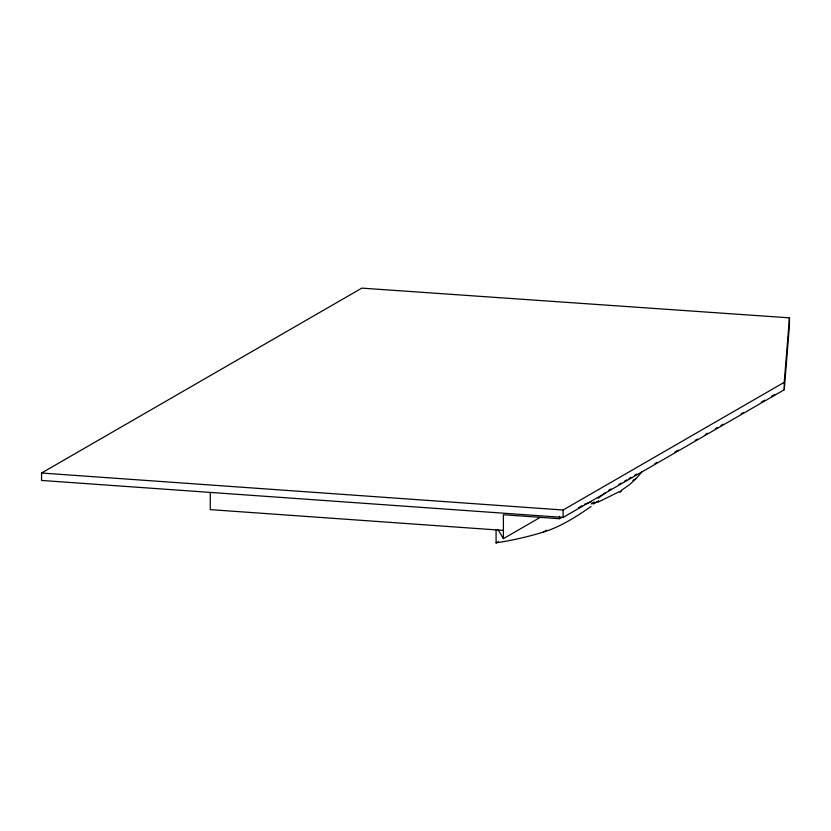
<?xml version="1.0" encoding="UTF-8"?>
<svg xmlns="http://www.w3.org/2000/svg" width="831" height="831" viewBox="0 0 831 831"><rect width="100%" height="100%" fill="white"/><g stroke="black" fill="none" stroke-linecap="round" stroke-linejoin="round"><path stroke-width="1.25" d="M784.246 389.749L784.246 382.322L789.45 317.847L361.817 288.128L41.55 473.026L41.55 480.453L563.106 517.422L784.246 389.749L789.45 325.264L789.45 317.837M641.854 471.873A224.661 129.709 0 0 1 636.182 478.479L629.493 484.722L620.809 490.747M605.737 492.596L598.091 498.33M591.07 506.495C576.174 516.82 560.676 526.75 543.225 532.141A224.661 129.709 0 0 1 496.086 542.872L496.086 530.188M496.086 542.872L498.32 541.583M498.081 529.731L503.399 538.644L539.911 517.568M41.55 473.026L563.106 510.005L784.246 382.322M503.399 538.644L503.399 514.742L559.45 518.71L561.694 517.412M578.511 507.699L581.877 505.757M608.791 490.228L611.034 488.929M618.887 484.4L621.131 483.102M624.486 481.159L626.73 479.861M628.974 478.573L631.217 477.274M634.583 475.332L636.826 474.034M654.766 463.677L657.009 462.379M674.959 452.022L678.325 450.08M695.142 440.368L697.386 439.069M705.239 434.54L707.482 433.242M715.325 428.713L717.568 427.414M720.934 425.472L723.178 424.184M741.117 413.817L743.361 412.529M761.31 402.162L764.676 400.22M771.397 396.335L774.762 394.403M543.225 532.141L546.59 530.209M632.827 480.411L636.182 478.479M619.137 491.734L598.091 502.153M591.08 501.893L586.281 503.648M584.671 504.178L585.211 504.002M503.399 530.407L210.264 509.621L210.264 492.876M563.106 510.005L563.106 517.422M559.45 516.238L559.45 518.71M598.756 501.072A61.369 45.643 -84.1 0 1 591.288 503.918M621.328 491.308A199.97 129.605 39.5 0 1 619.677 492.326M593.355 504.033A54.701 23.58 -49.8 0 1 598.393 501.093M591.932 503.378A79.61 28.483 -46.2 0 1 594.165 501.976"/></g></svg>
